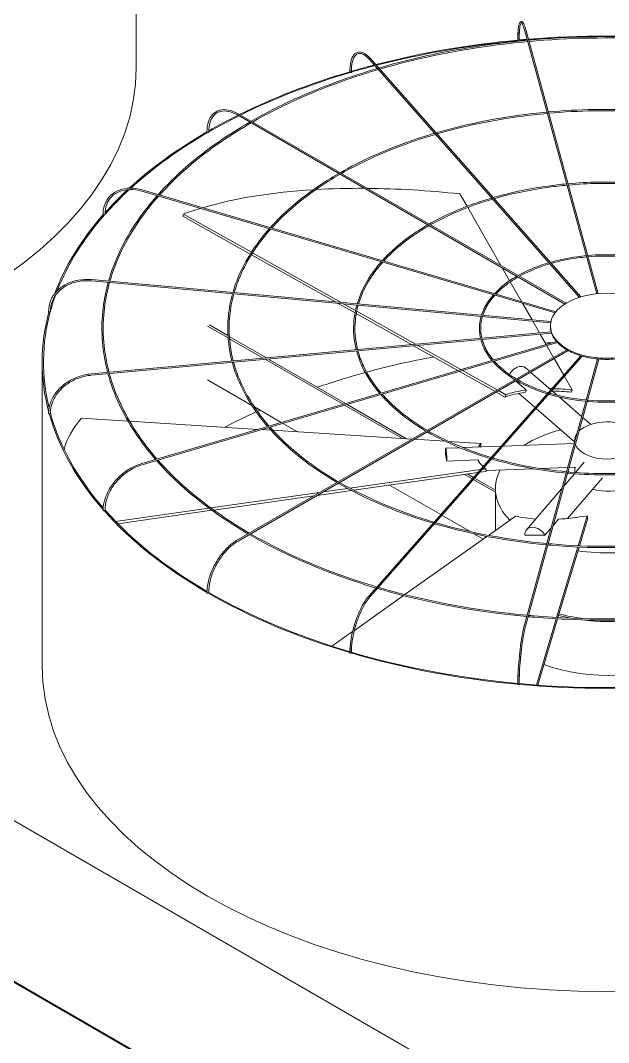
# Model space of a CAD drawing. Header units: millimetres. Extents: x -312439 to 477422, y -331570 to 212570.
# Drawn here: x 446711 to 447803, y 104973 to 106870 of the extents above; entities that cross this region are included whole.
import ezdxf

# ---------------------------------------------------------------- set-up
doc = ezdxf.new("R2010")
doc.units = ezdxf.units.MM

msp = doc.modelspace()

# ---------------------------------------------------------------- linework, layer by layer
at = {"color": 3, "linetype": 'Continuous', "lineweight": 0, "extrusion": (-1.11022e-16, 0.816497, 0.57735)}
for p, q in [((446926.01, 106783.14), (446926.01, 107346.028)), ((444058.56, 106908.964), (448016.296, 104623.964)), ((447646.935, 106852.55), (447781.29, 106362.793)), ((447783.765, 106363.03), (447649.297, 106853.199)), ((447358.94, 106797.989), (447748.889, 106356.132)), ((447360.776, 106799.61), (447751.454, 106356.928)), ((443798.752, 106758.964), (447758.221, 104472.964)), ((443800.484, 106759.964), (447759.953, 104473.964)), ((447724.455, 106345.286), (447115.263, 106697.003)), ((447722.09, 106343.823), (447114.039, 106694.882)), ((447703.778, 106327.381), (446936.152, 106553.197)), ((447705.413, 106329.453), (446936.843, 106555.547)), ((447540.236, 106525.202), (447527.025, 106548.262)), ((447012.403, 106506.646), (447013.638, 106510.933)), ((447137.636, 106436.455), (447012.403, 106506.646)), ((447013.638, 106510.933), (447139.962, 106440.13)), ((447603.201, 106415.292), (447541.469, 106523.05)), ((447295.907, 106347.746), (447139.775, 106435.256)), ((447142.103, 106438.93), (447306.523, 106346.775)), ((447619.364, 106387.078), (447605.622, 106411.066)), ((447695.579, 106308.739), (446842.725, 106386.727)), ((446842.948, 106389.166), (447696.036, 106311.157)), ((447641.627, 106348.218), (447620.586, 106384.946)), ((447332.261, 106327.37), (447301.151, 106344.807)), ((447311.768, 106343.836), (447333.154, 106331.849)), ((447661.024, 106314.359), (447643.386, 106345.147)), ((447437.227, 106268.539), (447334.52, 106326.104)), ((447335.393, 106330.595), (447444.865, 106269.237)), ((447058.506, 106302.957), (447096.566, 106280.983)), ((447096.294, 106285.14), (447061.97, 106304.957)), ((447674.826, 106290.266), (447662.511, 106311.763)), ((447695.17, 106301.404), (447695.17, 106303.404)), ((446842.725, 106214.176), (447696.383, 106292.237)), ((447697.106, 106289.843), (446842.948, 106211.736)), ((447167.732, 106243.895), (447098.836, 106283.673)), ((447099.138, 106279.498), (447161.751, 106243.348)), ((447687.211, 106268.647), (447676.165, 106287.928)), ((447706.333, 106274.273), (446936.152, 106047.705)), ((446936.843, 106045.355), (447708.171, 106272.26)), ((447725.376, 106258.976), (447114.039, 105906.02)), ((447523.144, 106220.383), (447441, 106266.424)), ((447448.638, 106267.122), (447528.971, 106222.097)), ((447700.86, 106244.822), (447688.463, 106266.462)), ((447115.263, 105903.899), (447727.853, 106257.578)), ((447165.429, 106241.225), (447310.087, 106157.707)), ((447314.676, 106159.057), (447171.41, 106241.772)), ((447358.94, 105802.913), (447751.595, 106247.837)), ((447754.198, 106247.085), (447360.776, 105801.292)), ((447782.333, 106241.91), (447646.935, 105748.352)), ((447649.297, 105747.704), (447784.812, 106241.687)), ((447719.783, 106211.79), (447702.078, 106242.696)), ((446751.327, 105672.98), (446751.327, 106235.868)), ((447648.809, 106225.512), (447656.248, 106219.065)), ((447140.762, 106155.467), (447058.506, 106202.957)), ((447591.841, 106181.88), (447526.132, 106218.709)), ((447531.958, 106220.423), (447596.217, 106184.406)), ((447625.611, 106205.659), (447628.577, 106203.089)), ((447658.207, 106217.368), (447695.888, 106184.714)), ((447735.507, 106184.343), (447721.069, 106209.545)), ((447598.703, 106183.013), (447612.313, 106175.385)), ((447630.536, 106201.392), (447650.265, 106184.295)), ((447697.739, 106183.11), (447707.32, 106174.808)), ((447734.272, 106180.055), (447735.507, 106184.343)), ((447611.078, 106171.098), (447594.327, 106180.487)), ((447611.078, 106171.098), (447612.313, 106175.385)), ((447636.225, 106177.91), (447666.63, 106151.561)), ((447711.342, 106171.322), (447753.053, 106135.177)), ((447195.345, 106123.953), (447145.5, 106152.731)), ((447313.016, 106156.016), (447420.364, 106094.038)), ((447428.153, 106093.541), (447317.606, 106157.366)), ((447668.481, 106149.957), (447740.085, 106087.907)), ((446910.672, 106126.548), (446824.51, 106132.044)), ((447151.87, 106111.164), (446913.614, 106126.36)), ((447755.105, 106133.398), (447770.041, 106120.455)), ((447176.248, 106109.609), (447159.003, 106110.709)), ((447437.772, 106092.928), (447179.767, 106109.384)), ((447225.648, 106106.458), (447198.275, 106122.262)), ((447499.807, 106088.971), (447442.184, 106092.647)), ((447565.918, 106084.754), (447506.449, 106088.547)), ((447740.2, 106090.543), (447740.2, 106088.326)), ((447500.923, 106076.191), (447526.4, 106077.135)), ((447532.351, 106077.356), (447603.468, 106079.992)), ((447566.013, 106080.087), (447565.918, 106084.754)), ((447606.846, 106080.117), (447739.295, 106085.026)), ((447502.963, 106052.262), (447500.33, 106065.27)), ((447560.191, 106054.383), (447502.963, 106052.262)), ((447322.771, 106001.977), (447565.011, 106036.416)), ((447575.497, 106033.226), (447564.024, 106031.595)), ((447568.747, 106036.947), (447575.402, 106037.893)), ((447575.497, 106033.226), (447575.402, 106037.893)), ((447575.467, 106034.708), (447664.362, 106038.003)), ((447676.62, 106038.458), (447727.032, 106040.326)), ((447729.598, 106040.421), (447742.519, 106040.9)), ((447740.2, 106040.814), (447740.2, 106031.144)), ((447741.733, 106031.032), (447758.078, 106050.104)), ((447560.288, 106031.064), (447329.758, 105998.29)), ((447535.535, 106027.545), (447549.875, 106019.265)), ((447552.214, 106021.915), (447541.094, 106028.335)), ((447552.039, 106018.015), (447592.922, 105994.412)), ((447592.922, 105998.412), (447554.378, 106020.665)), ((447720.097, 106005.788), (447739.752, 106028.721)), ((447726.809, 105945.674), (447791.65, 106021.331)), ((447064.573, 105965.27), (447266.346, 105993.955)), ((447325.606, 105997.699), (447262.09, 105988.67)), ((447272.846, 105994.879), (447318.682, 106001.396)), ((447491.412, 105953.019), (447396.553, 106007.786)), ((447592.922, 105923.543), (447592.922, 106001.306)), ((447650.719, 105924.837), (447716.361, 106001.429)), ((447255.591, 105987.746), (447069.958, 105961.354)), ((446887.737, 105940.129), (447061.111, 105964.777)), ((447066.464, 105960.858), (446891.768, 105936.022)), ((447546.185, 105921.395), (447493.576, 105951.769)), ((447630.506, 105950.166), (447580.013, 105914.4)), ((447700.068, 105932.778), (447710.021, 105944.391)), ((447746.546, 105895.206), (447763.184, 105950.692)), ((447764.514, 105946.5), (447749.1, 105895.096)), ((447764.514, 105946.5), (447763.184, 105950.692)), ((447570.263, 105907.494), (447553.2, 105917.345)), ((447684.589, 105914.716), (447696.333, 105928.419)), ((447577.241, 105912.437), (447424.78, 105804.443)), ((447647.761, 105914.57), (447684.589, 105914.716)), ((447706.56, 105761.86), (447745.82, 105892.786)), ((447748.374, 105892.675), (447709.104, 105761.715)), ((447422.153, 105802.582), (447331.031, 105738.038)), ((447668.98, 105636.538), (447705.837, 105759.448)), ((447708.38, 105759.302), (447671.513, 105636.355)), ((447327.707, 105735.683), (447289.469, 105708.598))]:
    msp.add_line(p, q, dxfattribs=at)
at = {"color": 3, "linetype": 'Continuous', "lineweight": 0}
for centre, major_axis, ratio, start_param, end_param in [((447800.095, 106235.868), (-1048.768, 0), 0.57735027, 4.87097639, 5.13416564), ((447800.095, 106235.868), (-1046.319, 0), 0.57735027, 4.87108521, 5.13404975), ((447635.695, 106833.321), (1.225, 0), 0.57735027, 3.14159265, 3.70729107), ((447635.886, 106832.623), (1.225, 0.004), 0.56474576, 3.29698969, 4.86778602), ((447635.886, 106832.623), (1.225, 0.004), 0.56474576, 4.86778602, 6.28318531), ((447800.095, 106235.868), (-1046.319, 0), 0.57735027, 4.85435141, 4.86879705), ((447800.095, 106235.868), (-1048.768, 0), 0.57735027, 4.85438672, 4.86842813), ((447800.095, 106235.868), (-1048.768, 0), 0.57735027, 4.57359934, 4.85199434), ((447800.095, 106235.868), (-1046.319, 0), 0.57735027, 4.79833842, 4.85195343), ((445877.242, 106783.14), (-1048.768, 0), 0.57735027, 0, 3.14159265), ((447800.095, 106235.868), (-1048.768, 0), 0.57735027, 5.18510484, 5.42093263), ((447800.095, 106235.868), (-1046.319, 0), 0.57735027, 5.18527527, 5.42075236), ((447323.809, 106774.814), (1.225, 0), 0.57735027, 3.14159265, 4.134446), ((447324.365, 106774.184), (1.225, 0.01), 0.56597275, 3.60793822, 5.17873454), ((447324.365, 106774.184), (1.225, 0.01), 0.56597275, 5.17873454, 6.28318531), ((447800.095, 106235.868), (-1048.768, 0), 0.57735027, 5.13694439, 5.18189128), ((447800.095, 106235.868), (-1046.319, 0), 0.57735027, 5.13683502, 5.18307763), ((447800.095, 106235.868), (-1046.319, 0), 0.57735027, 5.42407254, 5.49730565), ((447800.095, 106235.868), (-1048.768, 0), 0.57735027, 5.42424502, 5.49496708), ((447800.095, 106235.868), (-1048.768, 0), 0.57735027, 5.49938311, 5.72060344), ((447800.095, 106235.868), (-1046.319, 0), 0.57735027, 5.49937067, 5.71908805), ((447058.504, 106663.526), (1.225, 0), 0.57735027, 3.14159265, 4.45055499), ((447059.37, 106663.026), (1.225, 0.016), 0.56830663, 3.91933875, 5.49013508), ((447059.37, 106663.026), (1.225, 0.016), 0.56830663, 5.49013508, 6.28318531), ((447800.095, 106235.868), (-1046.319, 0), 0.57735027, 5.72402786, 5.81143896), ((447800.095, 106235.868), (-1048.768, 0), 0.57735027, 5.72583618, 5.80677108), ((447801.331, 106069.444), (-971.388, 279.904), 0.41303809, 5.42335715, 5.70815224), ((447801.331, 106069.444), (-971.388, 279.904), 0.41303809, 5.31032739, 5.41762277), ((447801.331, 106069.444), (-971.388, 279.904), 0.41303809, 5.11506512, 5.30461302), ((447800.095, 106235.868), (-1048.768, 0), 0.57735027, 5.81359811, 6.07011802), ((447800.095, 106235.868), (-1046.319, 0), 0.57735027, 5.81336511, 6.06128621), ((446865.749, 106510.352), (1.225, 0), 0.57735027, 3.14159265, 4.76471425), ((446866.84, 106510.031), (1.225, 0.021), 0.57151893, 4.23145457, 5.8022509), ((446866.84, 106510.031), (1.225, 0.021), 0.57151893, 5.8022509, 6.28318531), ((447801.331, 106069.444), (-971.388, 279.904), 0.41303809, 5.71506764, 5.76687966), ((447800.095, 106235.868), (-1046.319, 0), 0.57735027, 6.07532621, 6.12502314), ((447800.095, 106235.868), (-1048.768, 0), 0.57735027, 6.12772105, 6.43448057), ((447800.095, 106235.868), (-1046.319, 0), 0.57735027, 6.1272654, 6.42392093), ((446764.411, 106330.285), (1.225, 0), 0.57735027, 3.14159265, 5.07887352), ((446765.621, 106330.175), (1.225, 0.023), 0.57529521, 4.54449158, 6.11528791), ((446765.621, 106330.175), (1.225, 0.023), 0.57529521, 6.11528791, 6.28318531), ((447799.662, 106301.404), (-104.492, 0), 0.57735027, 0, 0.1535113), ((447799.662, 106301.404), (-104.492, 0), 0.57735027, 0.16064797, 0.46767057), ((447800.095, 105670.98), (1046.319, 0), 0.57735027, 1.66704137, 1.68043487), ((447799.662, 106301.404), (-104.492, 0), 0.57735027, 0.47480723, 0.78182983), ((447800.095, 105670.98), (1046.319, 0), 0.57735027, 1.88378363, 2.01152702), ((447799.662, 106301.404), (-104.492, 0), 0.57735027, 0.7889665, 1.0959891), ((447799.662, 106301.404), (-104.492, 0), 0.57735027, 1.10312576, 1.41014836), ((447799.662, 106301.404), (-104.492, 0), 0.57735027, 1.41728503, 1.72430763), ((447634.331, 106208.805), (-14.478, -16.707), 0.67950023, 3.14159265, 5.02860292), ((447800.095, 105670.98), (1046.319, 0), 0.57735027, 2.01409491, 2.11046953), ((447801.331, 106069.444), (233.097, -67.167), 0.41303809, 2.38836611, 2.62528701), ((447801.331, 106069.444), (233.097, -67.167), 0.41303809, 2.14647482, 2.1667574), ((447801.331, 106069.444), (233.097, -67.167), 0.41303809, 1.97347247, 2.1313259), ((447800.095, 106065.157), (-233.097, 67.167), 0.41303809, 5.53223376, 5.76687966), ((447800.095, 106065.157), (-233.097, 67.167), 0.41303809, 5.11506512, 5.27837519), ((447800.095, 105670.98), (1046.319, 0), 0.57735027, 2.23436866, 2.24000128), ((446764.411, 106140.952), (1.225, 0), 0.57735027, 3.14159265, 5.39303278), ((447800.095, 106235.868), (-1048.768, 0), 0.57735027, 0.1585854, 0.46892864), ((446765.621, 106141.062), (1.225, 0.023), 0.57926583, 4.8585762, 6.28318531), ((447800.095, 106235.868), (-1046.319, 0), 0.57735027, 0.15790655, 0.46457773), ((447800, 106069.824), (-1010.701, -20.593), 0.30331876, 6.01219977, 6.20271663), ((447800.095, 105670.98), (1046.319, 0), 0.57735027, 2.24276735, 2.31574628), ((447800.095, 106001.306), (-207.174, 0), 0.57735027, 5.13902547, 5.54737639), ((447800.095, 106090.543), (-59.895, 0), 0.57735027, 3.69756416, 5.76575409), ((447800.095, 106090.543), (-59.895, 0), 0.57735027, 5.91432374, 6.33788761), ((447501.742, 106054.099), (-0.819, 22.092), 0.05230802, 4.627231, 7.32191967), ((447800, 106069.824), (-242.531, -4.942), 0.30331876, 6.01219977, 6.09914028), ((447800.095, 106065.157), (-242.531, -4.942), 0.30331876, 6.01219977, 6.0333648), ((447800.095, 106090.543), (-59.895, 0), 0.57735027, 0.20327195, 0.78539816), ((447800.095, 106090.543), (-59.895, 0), 0.57735027, 0.78539816, 2.89978042), ((447800, 106069.824), (-242.531, -4.942), 0.30331876, 0.14390811, 0.31767721), ((447800, 106069.824), (-242.531, -4.942), 0.30331876, 0.34103276, 0.38082901), ((447800.095, 106001.306), (-207.174, 0), 0.57735027, 5.99169836, 6.79713651), ((447800.095, 106030.921), (-59.895, 0), 0.57735027, 1.1079301, 2.23846982), ((446865.749, 105960.885), (1.225, 0), 0.57735027, 3.14159265, 5.70719205), ((447800.095, 106235.868), (-1048.768, 0), 0.57735027, 0.4725868, 0.78374969), ((446866.84, 105961.206), (1.225, 0.021), 0.58304212, 5.17373692, 6.28318531), ((447800.095, 106235.868), (-1046.319, 0), 0.57735027, 0.47175253, 0.78145685), ((447798.765, 106069.349), (-231.216, -73.381), 0.44048996, 0.62708313, 0.83556185), ((447798.765, 106069.349), (-231.216, -73.381), 0.44048996, 1.04197677, 1.27889767), ((447667.505, 105910.451), (16.786, -14.386), 0.73180825, 1.0914656, 3.78615427), ((447800.095, 106001.306), (-207.174, 0), 0.57735027, 1.30817895, 1.9425337), ((447058.504, 105807.711), (1.225, 0), 0.57735027, 3.14159265, 6.02135132), ((447800.095, 106235.868), (-1048.768, 0), 0.57735027, 0.78656596, 1.09808088), ((447059.37, 105808.211), (1.225, 0.017), 0.58625442, 5.48989346, 6.28318531), ((447800.095, 106235.868), (-1046.319, 0), 0.57735027, 0.78587838, 1.09689941), ((447800.095, 105876.8), (-212.072, 0), 0.57735027, 1.13383327, 1.25213937), ((447800.095, 105876.8), (-207.174, 0), 0.57735027, 1.12739667, 1.36460952), ((447800.095, 105876.8), (-212.072, 0), 0.57735027, 1.3476903, 1.79509044), ((447323.809, 105696.423), (-1.225, 0), 0.57735027, 0, 3.14159265), ((447800.095, 106235.868), (-1048.768, 0), 0.57735027, 1.10054445, 1.41220862), ((447324.365, 105697.053), (-1.225, -0.011), 0.58858829, 2.66526492, 3.14159265), ((447800.095, 106235.868), (-1046.319, 0), 0.57735027, 1.10010535, 1.41183726), ((447800.095, 105672.98), (-1048.768, 0), 0.57735027, 0, 3.14159265), ((447800.095, 105776.8), (-212.072, 0), 0.57735027, 0.98594125, 2.34464399), ((447635.695, 105637.916), (-1.225, 0), 0.57735027, 0, 3.14159265), ((447800.095, 106235.868), (-1048.768, 0), 0.57735027, 1.41453598, 1.72626058), ((447635.886, 105638.614), (-1.225, -0.004), 0.58981528, 2.98275574, 3.14159265), ((447800.095, 106235.868), (-1046.319, 0), 0.57735027, 1.41438895, 1.72636573)]:
    msp.add_ellipse(centre, major_axis=major_axis, ratio=ratio, start_param=start_param, end_param=end_param, dxfattribs=at)
msp.add_ellipse((447799.662, 106303.404), major_axis=(-104.492, 0), ratio=0.57735027, dxfattribs=at)
for points, knots in [([(447634.47, 106833.321), (447634.47, 106840.135), (447634.676, 106846.201), (447635.487, 106856.274), (447636.085, 106860.271), (447637.692, 106865.958), (447638.594, 106868.019), (447641.734, 106868.48), (447642.727, 106867.89), (447644.932, 106865.548), (447646.162, 106862.93), (447648.08, 106857.405), (447648.689, 106855.414), (447649.297, 106853.199)], [4.71238898, 4.71238898, 4.71238898, 4.71238898, 5.02654825, 5.02654825, 5.34070751, 5.34070751, 5.65486678, 5.65486678, 5.82360284, 5.82360284, 6.1377621, 6.1377621, 6.28318531, 6.28318531, 6.28318531, 6.28318531]), ([(447635.997, 106857.862), (447635.96, 106857.619), (447635.925, 106857.372), (447635.317, 106853.025), (447634.94, 106847.812), (447634.688, 106838.863), (447634.652, 106835.822), (447634.661, 106832.621)], [7.384497053, 7.384497053, 7.384497053, 7.384497053, 7.403952931, 7.403952931, 7.721220971, 7.721220971, 7.869487909, 7.869487909, 7.869487909, 7.869487909]), ([(447646.935, 106852.55), (447645.662, 106857.191), (447644.385, 106860.756), (447642.161, 106865.079), (447641.164, 106865.678), (447641.058, 106865.678), (447640.238, 106865.083), (447638.829, 106860.425), (447638.252, 106857.026), (447637.41, 106848.052), (447637.162, 106842.333), (447637.11, 106834.781), (447637.108, 106833.713), (447637.111, 106832.626)], [0, 0, 0, 0, 0.31526689, 0.31526689, 0.60947257, 0.60947257, 0.92674061, 0.92674061, 1.22083726, 1.22083726, 1.53563039, 1.53563039, 1.5863402, 1.5863402, 1.5863402, 1.5863402]), ([(447652.174, 106833.454), (447628.877, 106831.31), (447605.72, 106828.657), (447511.352, 106815.692), (447441.941, 106801.012), (447376.437, 106781.865)], [4.085069591, 4.085069591, 4.085069591, 4.085069591, 4.160608173, 4.160608173, 4.395665913, 4.395665913, 4.395665913, 4.395665913]), ([(447652.832, 106831.055), (447629.8, 106828.941), (447606.906, 106826.331), (447512.92, 106813.488), (447443.625, 106798.889), (447378.227, 106779.836)], [4.084600117, 4.084600117, 4.084600117, 4.084600117, 4.159387709, 4.159387709, 4.39434399, 4.39434399, 4.39434399, 4.39434399]), ([(447944.673, 106833.68), (447923.428, 106835.602), (447902.068, 106837.101), (447805.368, 106841.945), (447729.302, 106840.432), (447654.652, 106833.68)], [3.771589677, 3.771589677, 3.771589677, 3.771589677, 3.840445898, 3.840445898, 4.082391957, 4.082391957, 4.082391957, 4.082391957]), ([(447944.014, 106831.28), (447923.223, 106833.155), (447902.321, 106834.624), (447806.069, 106839.496), (447729.981, 106838.013), (447655.31, 106831.28)], [3.7720633, 3.7720633, 3.7720633, 3.7720633, 3.839550132, 3.839550132, 4.081918334, 4.081918334, 4.081918334, 4.081918334]), ([(447322.585, 106774.814), (447322.585, 106781.674), (447323.187, 106787.87), (447325.572, 106798.371), (447327.351, 106802.683), (447332.073, 106809.022), (447335.069, 106811.045), (447341.629, 106812.184), (447345.066, 106811.49), (447352.318, 106807.809), (447356.176, 106804.666), (447360.273, 106800.176), (447360.525, 106799.895), (447360.776, 106799.61)], [4.71238898, 4.71238898, 4.71238898, 4.71238898, 5.02654825, 5.02654825, 5.34070751, 5.34070751, 5.65486678, 5.65486678, 5.94845155, 5.94845155, 6.26261081, 6.26261081, 6.28318531, 6.28318531, 6.28318531, 6.28318531]), ([(447358.94, 106797.989), (447355.284, 106802.132), (447351.652, 106805.194), (447344.92, 106808.882), (447341.858, 106809.507), (447336.492, 106808.567), (447334.105, 106806.991), (447329.997, 106801.398), (447328.331, 106797.379), (447326.122, 106787.368), (447325.563, 106781.405), (447325.587, 106774.579), (447325.589, 106774.387), (447325.59, 106774.194)], [0, 0, 0, 0, 0.31464476, 0.31464476, 0.6289116, 0.6289116, 0.94617964, 0.94617964, 1.26344768, 1.26344768, 1.5772832, 1.5772832, 1.5863402, 1.5863402, 1.5863402, 1.5863402]), ([(447373.842, 106781.103), (447351.025, 106774.382), (447328.685, 106767.12), (447246.294, 106737.707), (447189.978, 106712.064), (447139.401, 106683.068)], [4.398772282, 4.398772282, 4.398772282, 4.398772282, 4.480777933, 4.480777933, 4.708868502, 4.708868502, 4.708868502, 4.708868502]), ([(447375.631, 106779.076), (447352.909, 106772.405), (447330.661, 106765.197), (447248.505, 106735.97), (447192.32, 106710.474), (447141.856, 106681.65)], [4.39745622, 4.39745622, 4.39745622, 4.39745622, 4.479217897, 4.479217897, 4.707006068, 4.707006068, 4.707006068, 4.707006068]), ([(447323.178, 106778.231), (447323.155, 106777.415), (447323.142, 106776.587), (447323.135, 106775.23), (447323.136, 106774.707), (447323.141, 106774.18)], [7.8059806913, 7.8059806913, 7.8059806913, 7.8059806913, 7.8451401512, 7.8451401512, 7.8694167814, 7.8694167814, 7.8694167814, 7.8694167814]), ([(447057.279, 106663.526), (447057.279, 106670.427), (447058.224, 106676.807), (447061.958, 106687.921), (447064.751, 106692.656), (447071.945, 106699.936), (447076.338, 106702.479), (447086.208, 106705.085), (447091.675, 106705.153), (447103.132, 106702.877), (447109.128, 106700.526), (447115.157, 106697.064), (447115.21, 106697.034), (447115.263, 106697.003)], [3.14159265, 3.14159265, 3.14159265, 3.14159265, 3.45575192, 3.45575192, 3.76991118, 3.76991118, 4.08269654, 4.08269654, 4.39544819, 4.39544819, 4.70960746, 4.70960746, 4.71238898, 4.71238898, 4.71238898, 4.71238898]), ([(447114.039, 106694.882), (447108.289, 106698.202), (447102.563, 106700.443), (447091.766, 106702.583), (447086.7, 106702.484), (447077.697, 106700.029), (447073.751, 106697.68), (447067.26, 106690.907), (447064.718, 106686.473), (447061.338, 106675.885), (447060.505, 106669.735), (447060.595, 106663.043)], [1.57079633, 1.57079633, 1.57079633, 1.57079633, 1.88806437, 1.88806437, 2.20533241, 2.20533241, 2.52260045, 2.52260045, 2.83986849, 2.83986849, 3.15713653, 3.15713653, 3.15713653, 3.15713653]), ([(447688.74, 106700.159), (447671.281, 106698.549), (447653.926, 106696.558), (447583.375, 106686.857), (447531.516, 106675.901), (447482.555, 106661.621)], [4.085383912, 4.085383912, 4.085383912, 4.085383912, 4.160809561, 4.160809561, 4.394762921, 4.394762921, 4.394762921, 4.394762921]), ([(447689.399, 106697.76), (447672.205, 106696.18), (447655.113, 106694.231), (447584.943, 106684.652), (447533.2, 106673.777), (447484.346, 106659.591)], [4.084758769, 4.084758769, 4.084758769, 4.084758769, 4.159183124, 4.159183124, 4.392998475, 4.392998475, 4.392998475, 4.392998475]), ([(447908.106, 106700.385), (447892.257, 106701.813), (447876.324, 106702.928), (447804.009, 106706.544), (447747.088, 106705.419), (447691.218, 106700.385)], [3.772165081, 3.772165081, 3.772165081, 3.772165081, 3.840593344, 3.840593344, 4.081816553, 4.081816553, 4.081816553, 4.081816553]), ([(447907.448, 106697.985), (447892.052, 106699.366), (447876.577, 106700.451), (447804.711, 106704.095), (447747.767, 106703), (447691.877, 106697.985)], [3.772797592, 3.772797592, 3.772797592, 3.772797592, 3.839399606, 3.839399606, 4.081184042, 4.081184042, 4.081184042, 4.081184042]), ([(447136.947, 106681.656), (447117.413, 106670.374), (447098.741, 106658.591), (447036.657, 106615.758), (446998.179, 106582.313), (446966.509, 106546.82)], [4.712563603, 4.712563603, 4.712563603, 4.712563603, 4.800982872, 4.800982872, 5.022068239, 5.022068239, 5.022068239, 5.022068239]), ([(447139.398, 106680.241), (447119.907, 106669.026), (447101.277, 106657.315), (447039.235, 106614.682), (447000.768, 106581.376), (446969.11, 106546.055)], [4.710711416, 4.710711416, 4.710711416, 4.710711416, 4.799012884, 4.799012884, 5.020261931, 5.020261931, 5.020261931, 5.020261931]), ([(447479.959, 106660.86), (447462.806, 106655.806), (447446.012, 106650.344), (447384.45, 106628.354), (447342.44, 106609.245), (447304.674, 106587.647)], [4.398901247, 4.398901247, 4.398901247, 4.398901247, 4.481035777, 4.481035777, 4.70761983, 4.70761983, 4.70761983, 4.70761983]), ([(447481.748, 106658.833), (447464.691, 106653.828), (447447.989, 106648.421), (447386.661, 106626.617), (447344.784, 106607.654), (447307.131, 106586.229)], [4.397147207, 4.397147207, 4.397147207, 4.397147207, 4.478956818, 4.478956818, 4.705132161, 4.705132161, 4.705132161, 4.705132161]), ([(447302.219, 106586.236), (447287.495, 106577.733), (447273.424, 106568.851), (447227.065, 106536.846), (447198.399, 106511.963), (447174.748, 106485.562)], [4.712541759, 4.712541759, 4.712541759, 4.712541759, 4.801308866, 4.801308866, 5.020482203, 5.020482203, 5.020482203, 5.020482203]), ([(447304.669, 106584.821), (447289.99, 106576.385), (447275.96, 106567.574), (447229.645, 106535.769), (447200.99, 106511.027), (447177.353, 106484.795)], [4.710072273, 4.710072273, 4.710072273, 4.710072273, 4.798683598, 4.798683598, 5.018063384, 5.018063384, 5.018063384, 5.018063384]), ([(447725.295, 106566.908), (447713.677, 106565.832), (447702.129, 106564.504), (447655.386, 106558.065), (447621.068, 106550.83), (447588.641, 106541.413)], [4.086037534, 4.086037534, 4.086037534, 4.086037534, 4.161210359, 4.161210359, 4.393038284, 4.393038284, 4.393038284, 4.393038284]), ([(447725.953, 106564.509), (447714.601, 106563.464), (447703.316, 106562.178), (447656.955, 106555.86), (447622.753, 106548.706), (447590.434, 106539.382)], [4.08510236, 4.08510236, 4.08510236, 4.08510236, 4.158773218, 4.158773218, 4.390386282, 4.390386282, 4.390386282, 4.390386282]), ([(447871.551, 106567.134), (447861.095, 106568.069), (447850.584, 106568.8), (447802.647, 106571.189), (447764.866, 106570.452), (447727.773, 106567.134)], [3.773286698, 3.773286698, 3.773286698, 3.773286698, 3.840886477, 3.840886477, 4.080694936, 4.080694936, 4.080694936, 4.080694936]), ([(447870.893, 106564.733), (447860.89, 106565.623), (447850.837, 106566.324), (447803.349, 106568.74), (447765.545, 106568.032), (447728.432, 106564.733)], [3.774238416, 3.774238416, 3.774238416, 3.774238416, 3.839097695, 3.839097695, 4.079743218, 4.079743218, 4.079743218, 4.079743218]), ([(446864.524, 106510.352), (446864.524, 106517.281), (446865.722, 106523.88), (446870.423, 106535.757), (446873.928, 106541.032), (446882.89, 106549.699), (446888.344, 106553.089), (446900.627, 106557.654), (446907.454, 106558.83), (446921.807, 106558.881), (446929.331, 106557.757), (446936.843, 106555.547)], [4.71238898, 4.71238898, 4.71238898, 4.71238898, 5.02654825, 5.02654825, 5.34070751, 5.34070751, 5.65486678, 5.65486678, 5.96902604, 5.96902604, 6.28318531, 6.28318531, 6.28318531, 6.28318531]), ([(446936.152, 106553.197), (446928.889, 106555.334), (446921.64, 106556.401), (446907.903, 106556.309), (446901.419, 106555.15), (446889.851, 106550.75), (446884.768, 106547.511), (446876.471, 106539.279), (446873.255, 106534.285), (446868.994, 106522.993), (446867.952, 106516.696), (446868.064, 106510.052)], [0, 0, 0, 0, 0.31726804, 0.31726804, 0.63453608, 0.63453608, 0.95180412, 0.95180412, 1.26907216, 1.26907216, 1.5863402, 1.5863402, 1.5863402, 1.5863402]), ([(446964.711, 106544.796), (446951.224, 106529.524), (446938.99, 106513.879), (446903.434, 106461.97), (446885.482, 106424.464), (446874.633, 106386.269)], [5.026267439, 5.026267439, 5.026267439, 5.026267439, 5.121193451, 5.121193451, 5.33524268, 5.33524268, 5.33524268, 5.33524268]), ([(446967.307, 106544.032), (446953.921, 106528.942), (446941.772, 106513.49), (446906.086, 106461.754), (446888.02, 106424.232), (446877.116, 106386.042)], [5.024480731, 5.024480731, 5.024480731, 5.024480731, 5.118801023, 5.118801023, 5.334410373, 5.334410373, 5.334410373, 5.334410373]), ([(447586.045, 106540.653), (447574.567, 106537.268), (447563.33, 106533.61), (447522.589, 106519.041), (447494.873, 106506.458), (447469.908, 106492.249)], [4.399235311, 4.399235311, 4.399235311, 4.399235311, 4.481549286, 4.481549286, 4.705249353, 4.705249353, 4.705249353, 4.705249353]), ([(447587.834, 106538.626), (447576.452, 106535.291), (447565.307, 106531.687), (447524.803, 106517.303), (447497.219, 106504.866), (447472.369, 106490.828)], [4.396606667, 4.396606667, 4.396606667, 4.396606667, 4.478434088, 4.478434088, 4.701505316, 4.701505316, 4.701505316, 4.701505316]), ([(447467.451, 106490.839), (447457.553, 106485.122), (447448.095, 106479.149), (447417.458, 106457.969), (447398.592, 106441.636), (447382.958, 106424.312)], [4.712617693, 4.712617693, 4.712617693, 4.712617693, 4.801958432, 4.801958432, 5.017472679, 5.017472679, 5.017472679, 5.017472679]), ([(447469.902, 106489.424), (447460.048, 106483.774), (447450.632, 106477.872), (447420.04, 106456.892), (447401.188, 106440.699), (447385.568, 106423.544)], [4.708914423, 4.708914423, 4.708914423, 4.708914423, 4.798024648, 4.798024648, 5.013814843, 5.013814843, 5.013814843, 5.013814843]), ([(447172.948, 106483.538), (447162.752, 106471.999), (447153.509, 106460.175), (447126.979, 106421.399), (447113.604, 106393.539), (447105.447, 106365.162)], [5.026073872, 5.026073872, 5.026073872, 5.026073872, 5.121589201, 5.121589201, 5.333322518, 5.333322518, 5.333322518, 5.333322518]), ([(447175.544, 106482.774), (447165.45, 106471.417), (447156.291, 106459.787), (447129.633, 106421.184), (447116.143, 106393.307), (447107.931, 106364.935)], [5.023689806, 5.023689806, 5.023689806, 5.023689806, 5.118400985, 5.118400985, 5.332193335, 5.332193335, 5.332193335, 5.332193335]), ([(447761.85, 106433.658), (447756.074, 106433.116), (447750.333, 106432.45), (447727.399, 106429.274), (447710.621, 106425.759), (447694.729, 106421.203)], [4.08798608, 4.08798608, 4.08798608, 4.08798608, 4.162397179, 4.162397179, 4.387898946, 4.387898946, 4.387898946, 4.387898946]), ([(447762.508, 106431.259), (447756.998, 106430.748), (447751.52, 106430.124), (447728.969, 106427.068), (447712.308, 106423.632), (447696.526, 106419.168)], [4.086130867, 4.086130867, 4.086130867, 4.086130867, 4.157537531, 4.157537531, 4.382563309, 4.382563309, 4.382563309, 4.382563309]), ([(447834.996, 106433.882), (447829.934, 106434.325), (447824.846, 106434.673), (447801.287, 106435.835), (447782.645, 106435.484), (447764.328, 106433.882)], [3.776630452, 3.776630452, 3.776630452, 3.776630452, 3.841752063, 3.841752063, 4.077351182, 4.077351182, 4.077351182, 4.077351182]), ([(447834.338, 106431.481), (447829.728, 106431.879), (447825.099, 106432.197), (447801.988, 106433.385), (447783.324, 106433.064), (447764.987, 106431.481)], [3.778551419, 3.778551419, 3.778551419, 3.778551419, 3.838185012, 3.838185012, 4.075430215, 4.075430215, 4.075430215, 4.075430215]), ([(447381.152, 106422.29), (447374.261, 106414.495), (447368.02, 106406.505), (447350.514, 106380.86), (447341.712, 106362.63), (447336.253, 106344.057)], [5.025838542, 5.025838542, 5.025838542, 5.025838542, 5.122377625, 5.122377625, 5.329668134, 5.329668134, 5.329668134, 5.329668134]), ([(447383.749, 106421.526), (447376.96, 106413.913), (447370.801, 106406.116), (447353.171, 106380.645), (447344.256, 106362.398), (447338.74, 106343.829)], [5.022258505, 5.022258505, 5.022258505, 5.022258505, 5.117600339, 5.117600339, 5.327918781, 5.327918781, 5.327918781, 5.327918781]), ([(447692.13, 106420.446), (447686.328, 106418.731), (447680.648, 106416.877), (447660.729, 106409.729), (447647.306, 106403.67), (447635.149, 106396.847)], [4.400230759, 4.400230759, 4.400230759, 4.400230759, 4.483072665, 4.483072665, 4.698193224, 4.698193224, 4.698193224, 4.698193224]), ([(447693.919, 106418.419), (447688.213, 106416.754), (447682.625, 106414.953), (447662.946, 106407.99), (447649.66, 106402.075), (447637.62, 106395.42)], [4.394987895, 4.394987895, 4.394987895, 4.394987895, 4.476861237, 4.476861237, 4.690631098, 4.690631098, 4.690631098, 4.690631098]), ([(447632.682, 106395.443), (447627.61, 106392.512), (447622.767, 106389.446), (447607.849, 106379.092), (447598.787, 106371.307), (447591.179, 106363.058)], [4.712843699, 4.712843699, 4.712843699, 4.712843699, 4.803888031, 4.803888031, 5.008535494, 5.008535494, 5.008535494, 5.008535494]), ([(447635.136, 106394.026), (447630.107, 106391.163), (447625.304, 106388.169), (447610.439, 106378.015), (447601.396, 106370.369), (447593.806, 106362.285)], [4.705442937, 4.705442937, 4.705442937, 4.705442937, 4.796044704, 4.796044704, 5.001045495, 5.001045495, 5.001045495, 5.001045495]), ([(446763.186, 106330.285), (446763.186, 106337.23), (446764.518, 106344.06), (446769.713, 106356.802), (446773.575, 106362.712), (446783.432, 106373.027), (446789.425, 106377.43), (446802.942, 106384.313), (446810.466, 106386.792), (446826.311, 106389.599), (446834.631, 106389.927), (446842.948, 106389.166)], [4.71238898, 4.71238898, 4.71238898, 4.71238898, 5.02654825, 5.02654825, 5.34070751, 5.34070751, 5.65486678, 5.65486678, 5.96902604, 5.96902604, 6.28318531, 6.28318531, 6.28318531, 6.28318531]), ([(446842.725, 106386.727), (446834.664, 106387.464), (446826.608, 106387.134), (446811.315, 106384.382), (446804.081, 106381.959), (446791.158, 106375.277), (446785.471, 106371.019), (446776.197, 106361.105), (446772.61, 106355.451), (446767.872, 106343.3), (446766.721, 106336.804), (446766.845, 106330.198)], [0, 0, 0, 0, 0.31726804, 0.31726804, 0.63453608, 0.63453608, 0.95180412, 0.95180412, 1.26907216, 1.26907216, 1.5863402, 1.5863402, 1.5863402, 1.5863402]), ([(446873.962, 106383.87), (446868.964, 106365.769), (446865.556, 106347.518), (446860.073, 106291.738), (446863.149, 106254.038), (446872.915, 106216.936)], [5.339721085, 5.339721085, 5.339721085, 5.339721085, 5.441089183, 5.441089183, 5.648615479, 5.648615479, 5.648615479, 5.648615479]), ([(446876.44, 106383.644), (446871.523, 106365.922), (446868.142, 106348.062), (446862.462, 106292.444), (446865.509, 106254.509), (446875.389, 106217.162)], [5.338921526, 5.338921526, 5.338921526, 5.338921526, 5.438899176, 5.438899176, 5.64936187, 5.64936187, 5.64936187, 5.64936187]), ([(447104.77, 106362.764), (447100.976, 106349.059), (447098.394, 106335.238), (447094.323, 106293.562), (447096.562, 106265.583), (447103.706, 106238.04)], [5.339283406, 5.339283406, 5.339283406, 5.339283406, 5.441448905, 5.441448905, 5.646435094, 5.646435094, 5.646435094, 5.646435094]), ([(447107.25, 106362.538), (447103.535, 106349.212), (447100.98, 106335.782), (447096.714, 106294.268), (447098.923, 106266.055), (447106.178, 106238.267)], [5.33821232, 5.33821232, 5.33821232, 5.33821232, 5.438530423, 5.438530423, 5.647409525, 5.647409525, 5.647409525, 5.647409525]), ([(447589.356, 106361.041), (447585.77, 106356.991), (447582.53, 106352.835), (447574.046, 106340.32), (447569.824, 106331.719), (447567.077, 106322.949)], [5.025139852, 5.025139852, 5.025139852, 5.025139852, 5.124718569, 5.124718569, 5.318852702, 5.318852702, 5.318852702, 5.318852702]), ([(447591.958, 106360.276), (447588.471, 106356.408), (447585.313, 106352.445), (447576.713, 106340.107), (447572.38, 106331.488), (447569.574, 106322.721)], [5.01795641, 5.01795641, 5.01795641, 5.01795641, 5.115193837, 5.115193837, 5.315025269, 5.315025269, 5.315025269, 5.315025269]), ([(447335.567, 106341.66), (447332.982, 106332.364), (447331.23, 106322.988), (447328.571, 106295.417), (447329.979, 106277.145), (447334.515, 106259.146)], [5.33857876, 5.33857876, 5.33857876, 5.33857876, 5.442163387, 5.442163387, 5.64226325, 5.64226325, 5.64226325, 5.64226325]), ([(447338.047, 106341.433), (447335.542, 106332.518), (447333.817, 106323.533), (447330.965, 106296.123), (447332.342, 106277.615), (447336.984, 106259.372)], [5.336959594, 5.336959594, 5.336959594, 5.336959594, 5.437790201, 5.437790201, 5.643665153, 5.643665153, 5.643665153, 5.643665153]), ([(447566.364, 106320.555), (447564.988, 106315.671), (447564.067, 106310.74), (447562.817, 106297.274), (447563.401, 106288.707), (447565.347, 106280.254)], [5.336493801, 5.336493801, 5.336493801, 5.336493801, 5.444267704, 5.444267704, 5.629920419, 5.629920419, 5.629920419, 5.629920419]), ([(447568.846, 106320.328), (447567.55, 106315.823), (447566.655, 106311.284), (447565.219, 106297.978), (447565.77, 106289.176), (447567.809, 106280.48)], [5.333180829, 5.333180829, 5.333180829, 5.333180829, 5.43554784, 5.43554784, 5.632366847, 5.632366847, 5.632366847, 5.632366847]), ([(447565.938, 106277.849), (447567.286, 106272.693), (447569.14, 106267.586), (447575.266, 106254.465), (447580.326, 106246.582), (447586.573, 106239.042)], [5.647555853, 5.647555853, 5.647555853, 5.647555853, 5.761093974, 5.761093974, 5.943993783, 5.943993783, 5.943993783, 5.943993783]), ([(447568.412, 106278.075), (447569.684, 106273.303), (447571.406, 106268.567), (447577.399, 106255.613), (447582.617, 106247.53), (447589.135, 106239.796)], [5.650528691, 5.650528691, 5.650528691, 5.650528691, 5.758797505, 5.758797505, 5.950674573, 5.950674573, 5.950674573, 5.950674573]), ([(447335.139, 106256.744), (447337.77, 106246.918), (447341.332, 106237.179), (447353.804, 106210.411), (447364.721, 106193.705), (447378.336, 106177.784)], [5.651173142, 5.651173142, 5.651173142, 5.651173142, 5.760561648, 5.760561648, 5.95641101, 5.95641101, 5.95641101, 5.95641101]), ([(447337.615, 106256.97), (447340.169, 106247.527), (447343.598, 106238.16), (447355.933, 106211.562), (447367.014, 106194.656), (447380.914, 106178.543)], [5.65270674, 5.65270674, 5.65270674, 5.65270674, 5.759411073, 5.759411073, 5.959865306, 5.959865306, 5.959865306, 5.959865306]), ([(447104.342, 106235.639), (447108.255, 106221.144), (447113.523, 106206.774), (447132.339, 106166.36), (447149.122, 106140.831), (447170.121, 106116.533)], [5.652395762, 5.652395762, 5.652395762, 5.652395762, 5.760377777, 5.760377777, 5.960593901, 5.960593901, 5.960593901, 5.960593901]), ([(447106.818, 106235.865), (447110.654, 106221.752), (447115.789, 106207.754), (447134.467, 106167.511), (447151.416, 106141.782), (447172.703, 106117.292)], [5.653428737, 5.653428737, 5.653428737, 5.653428737, 5.759610075, 5.759610075, 5.96292207, 5.96292207, 5.96292207, 5.96292207]), ([(447588.303, 106236.998), (447592.509, 106232.132), (447597.213, 106227.414), (447610.283, 106215.943), (447619.272, 106209.432), (447629.199, 106203.448)], [5.960592691, 5.960592691, 5.960592691, 5.960592691, 6.079635734, 6.079635734, 6.26166654, 6.26166654, 6.26166654, 6.26166654]), ([(447590.889, 106237.759), (447594.852, 106233.253), (447599.257, 106228.873), (447612.148, 106217.575), (447621.385, 106210.935), (447631.627, 106204.85)], [5.967591178, 5.967591178, 5.967591178, 5.967591178, 6.080287214, 6.080287214, 6.268831801, 6.268831801, 6.268831801, 6.268831801]), ([(446763.186, 106140.952), (446763.186, 106147.896), (446764.517, 106154.952), (446769.692, 106168.591), (446773.534, 106175.173), (446783.343, 106187.231), (446789.308, 106192.705), (446802.777, 106202.026), (446810.279, 106205.872), (446826.095, 106211.566), (446834.408, 106213.415), (446842.725, 106214.176)], [4.71238898, 4.71238898, 4.71238898, 4.71238898, 5.02654825, 5.02654825, 5.34070751, 5.34070751, 5.65486678, 5.65486678, 5.96902604, 5.96902604, 6.28318531, 6.28318531, 6.28318531, 6.28318531]), ([(446842.948, 106211.736), (446834.887, 106210.999), (446826.823, 106209.195), (446811.502, 106203.635), (446804.246, 106199.88), (446791.273, 106190.799), (446785.558, 106185.476), (446776.235, 106173.805), (446772.629, 106167.46), (446767.872, 106154.39), (446766.721, 106147.667), (446766.845, 106141.085)], [0, 0, 0, 0, 0.31726804, 0.31726804, 0.63453608, 0.63453608, 0.95180412, 0.95180412, 1.26907216, 1.26907216, 1.5863402, 1.5863402, 1.5863402, 1.5863402]), ([(446873.557, 106214.535), (446878.75, 106195.385), (446885.722, 106176.4), (446910.88, 106122.342), (446933.542, 106087.977), (446961.942, 106055.292)], [5.653093793, 5.653093793, 5.653093793, 5.653093793, 5.7602846, 5.7602846, 5.96276906, 5.96276906, 5.96276906, 5.96276906]), ([(446876.034, 106214.762), (446881.149, 106195.994), (446887.987, 106177.379), (446913.008, 106123.494), (446935.835, 106088.93), (446964.528, 106056.053)], [5.653873117, 5.653873117, 5.653873117, 5.653873117, 5.75970856, 5.75970856, 5.964525032, 5.964525032, 5.964525032, 5.964525032]), ([(447650.265, 106184.295), (447650.174, 106184.102), (447650.086, 106183.909), (447649.432, 106182.438), (447648.972, 106181.167), (447648.621, 106179.952)], [52.47056241, 52.47056241, 52.47056241, 52.47056241, 52.72742849, 52.72742849, 54.42831534, 54.42831534, 54.42831534, 54.42831534]), ([(447380.095, 106175.749), (447388.228, 106166.436), (447397.286, 106157.397), (447423.813, 106134.124), (447442.843, 106120.492), (447463.948, 106108.041)], [5.964776177, 5.964776177, 5.964776177, 5.964776177, 6.079826485, 6.079826485, 6.272361792, 6.272361792, 6.272361792, 6.272361792]), ([(447382.685, 106176.51), (447390.572, 106167.557), (447399.331, 106158.855), (447425.677, 106135.758), (447444.959, 106121.998), (447466.386, 106109.448)], [5.968309678, 5.968309678, 5.968309678, 5.968309678, 6.080154143, 6.080154143, 6.276006003, 6.276006003, 6.276006003, 6.276006003]), ([(447691.875, 106176.465), (447692.57, 106176.258), (447693.268, 106176.054), (447714.99, 106169.77), (447737.585, 106165.519), (447760.762, 106163.281)], [0.310941688, 0.310941688, 0.310941688, 0.310941688, 0.320879059, 0.320879059, 0.619731391, 0.619731391, 0.619731391, 0.619731391]), ([(447693.663, 106178.491), (447693.868, 106178.431), (447694.072, 106178.372), (447715.376, 106172.181), (447738.101, 106167.904), (447761.42, 106165.679)], [0.316175386, 0.316175386, 0.316175386, 0.316175386, 0.319111449, 0.319111449, 0.621557717, 0.621557717, 0.621557717, 0.621557717]), ([(447763.897, 106165.45), (447764.367, 106165.408), (447764.837, 106165.367), (447788.514, 106163.342), (447812.241, 106163.384), (447835.427, 106165.45)], [0.632258371, 0.632258371, 0.632258371, 0.632258371, 0.638337859, 0.638337859, 0.938537956, 0.938537956, 0.938537956, 0.938537956]), ([(447763.239, 106163.05), (447764.115, 106162.971), (447764.993, 106162.895), (447789.122, 106160.878), (447812.873, 106160.955), (447836.086, 106163.05)], [0.630366287, 0.630366287, 0.630366287, 0.630366287, 0.641648359, 0.641648359, 0.94043004, 0.94043004, 0.94043004, 0.94043004]), ([(447171.89, 106114.5), (447183.948, 106100.74), (447197.358, 106087.381), (447237.342, 106052.308), (447266.419, 106031.555), (447298.709, 106012.64)], [5.966185363, 5.966185363, 5.966185363, 5.966185363, 6.079886296, 6.079886296, 6.275955277, 6.275955277, 6.275955277, 6.275955277]), ([(447174.481, 106115.262), (447186.293, 106101.862), (447199.404, 106088.839), (447239.205, 106053.942), (447268.536, 106033.062), (447301.152, 106014.05)], [5.968548703, 5.968548703, 5.968548703, 5.968548703, 6.080105077, 6.080105077, 6.278398486, 6.278398486, 6.278398486, 6.278398486]), ([(446963.717, 106053.261), (446979.691, 106035.067), (446997.443, 106017.4), (447050.88, 105970.528), (447090.019, 105942.647), (447133.514, 105917.264)], [5.966968174, 5.966968174, 5.966968174, 5.966968174, 6.07991547, 6.07991547, 6.277817313, 6.277817313, 6.277817313, 6.277817313]), ([(446966.309, 106054.023), (446982.036, 106036.189), (446999.489, 106018.858), (447052.743, 105972.162), (447092.136, 105944.155), (447135.958, 105918.676)], [5.968743918, 5.968743918, 5.968743918, 5.968743918, 6.080079672, 6.080079672, 6.279655045, 6.279655045, 6.279655045, 6.279655045]), ([(447585.789, 106056.258), (447586.89, 106055.932), (447587.994, 106055.61), (447631.584, 106042.985), (447677.31, 106034.437), (447724.207, 106030.028)], [0.312542317, 0.312542317, 0.312542317, 0.312542317, 0.320442121, 0.320442121, 0.624004657, 0.624004657, 0.624004657, 0.624004657]), ([(447587.578, 106058.284), (447588.188, 106058.105), (447588.799, 106057.927), (447631.969, 106045.396), (447677.826, 106036.823), (447724.865, 106032.427)], [0.315168655, 0.315168655, 0.315168655, 0.315168655, 0.319555491, 0.319555491, 0.624932564, 0.624932564, 0.624932564, 0.624932564]), ([(446864.524, 105960.885), (446864.524, 105967.814), (446865.721, 105975.072), (446870.37, 105989.552), (446873.822, 105996.772), (446882.639, 106010.487), (446888.003, 106016.98), (446900.125, 106028.617), (446906.882, 106033.76), (446921.14, 106042.199), (446928.639, 106045.495), (446936.152, 106047.705)], [4.71238898, 4.71238898, 4.71238898, 4.71238898, 5.02654825, 5.02654825, 5.34070751, 5.34070751, 5.65486678, 5.65486678, 5.96902604, 5.96902604, 6.28318531, 6.28318531, 6.28318531, 6.28318531]), ([(446936.843, 106045.355), (446929.58, 106043.219), (446922.306, 106040.014), (446908.474, 106031.782), (446901.917, 106026.757), (446890.186, 106015.393), (446885.013, 106009.055), (446876.571, 105995.713), (446873.304, 105988.71), (446868.994, 105974.752), (446867.952, 105967.801), (446868.064, 105961.227)], [6.28318531, 6.28318531, 6.28318531, 6.28318531, 6.60045335, 6.60045335, 6.91772139, 6.91772139, 7.23498943, 7.23498943, 7.55225747, 7.55225747, 7.86952551, 7.86952551, 7.86952551, 7.86952551]), ([(447727.343, 106032.199), (447728.711, 106032.076), (447730.081, 106031.956), (447777.97, 106027.884), (447825.526, 106028.005), (447871.982, 106032.199)], [0.630291706, 0.630291706, 0.630291706, 0.630291706, 0.639167998, 0.639167998, 0.940504621, 0.940504621, 0.940504621, 0.940504621]), ([(447726.684, 106029.799), (447728.46, 106029.638), (447730.236, 106029.483), (447778.578, 106025.42), (447826.158, 106025.577), (447872.64, 106029.799)], [0.629347255, 0.629347255, 0.629347255, 0.629347255, 0.640828535, 0.640828535, 0.941449071, 0.941449071, 0.941449071, 0.941449071]), ([(447481.492, 105938.078), (447482.508, 105937.779), (447483.524, 105937.483), (447548.563, 105918.611), (447617.552, 105905.741), (447688.311, 105899.176)], [0.314832487, 0.314832487, 0.314832487, 0.314832487, 0.319703609, 0.319703609, 0.626059979, 0.626059979, 0.626059979, 0.626059979]), ([(447479.704, 105936.051), (447481.21, 105935.606), (447482.72, 105935.165), (447548.177, 105916.2), (447617.036, 105903.355), (447687.652, 105896.777)], [0.313079474, 0.313079474, 0.313079474, 0.313079474, 0.320295327, 0.320295327, 0.625438072, 0.625438072, 0.625438072, 0.625438072]), ([(447057.279, 105807.711), (447057.279, 105814.611), (447058.225, 105822.03), (447061.899, 105837.209), (447064.628, 105844.966), (447071.603, 105860.079), (447075.848, 105867.432), (447085.448, 105881.029), (447090.802, 105887.27), (447102.11, 105898.042), (447108.063, 105902.57), (447114.039, 105906.02)], [0, 0, 0, 0, 0.31415927, 0.31415927, 0.62831853, 0.62831853, 0.9424778, 0.9424778, 1.25663706, 1.25663706, 1.57079633, 1.57079633, 1.57079633, 1.57079633]), ([(447115.263, 105903.899), (447109.513, 105900.579), (447103.742, 105896.184), (447092.757, 105885.676), (447087.545, 105879.567), (447078.214, 105866.249), (447074.097, 105859.044), (447067.375, 105844.267), (447064.771, 105836.699), (447061.336, 105821.969), (447060.505, 105814.811), (447060.595, 105808.227)], [4.71238898, 4.71238898, 4.71238898, 4.71238898, 5.02965702, 5.02965702, 5.34692506, 5.34692506, 5.6641931, 5.6641931, 5.98146114, 5.98146114, 6.29872918, 6.29872918, 6.29872918, 6.29872918]), ([(447690.788, 105898.949), (447693.055, 105898.743), (447695.324, 105898.544), (447767.425, 105892.425), (447838.81, 105892.627), (447908.536, 105898.949)], [0.629634706, 0.629634706, 0.629634706, 0.629634706, 0.639445125, 0.639445125, 0.941161621, 0.941161621, 0.941161621, 0.941161621]), ([(447690.13, 105896.549), (447692.804, 105896.306), (447695.48, 105896.071), (447768.033, 105889.961), (447839.442, 105890.199), (447909.195, 105896.549)], [0.629005431, 0.629005431, 0.629005431, 0.629005431, 0.64055333, 0.64055333, 0.941790896, 0.941790896, 0.941790896, 0.941790896]), ([(447373.65, 105815.88), (447375.552, 105815.32), (447377.456, 105814.763), (447464.775, 105789.46), (447556.77, 105772.318), (447651.11, 105763.571)], [0.313387228, 0.313387228, 0.313387228, 0.313387228, 0.320221713, 0.320221713, 0.626169744, 0.626169744, 0.626169744, 0.626169744]), ([(447375.439, 105817.907), (447376.849, 105817.493), (447378.261, 105817.081), (447465.16, 105791.871), (447557.286, 105774.704), (447651.768, 105765.97)], [0.314702857, 0.314702857, 0.314702857, 0.314702857, 0.319777688, 0.319777688, 0.626637437, 0.626637437, 0.626637437, 0.626637437]), ([(447322.585, 105696.423), (447322.585, 105703.284), (447323.188, 105710.807), (447325.537, 105726.47), (447327.282, 105734.606), (447331.745, 105750.712), (447334.463, 105758.678), (447340.609, 105773.674), (447344.037, 105780.702), (447351.283, 105793.145), (447355.098, 105798.56), (447358.94, 105802.913)], [4.71238898, 4.71238898, 4.71238898, 4.71238898, 5.02654825, 5.02654825, 5.34070751, 5.34070751, 5.65486678, 5.65486678, 5.96902604, 5.96902604, 6.28318531, 6.28318531, 6.28318531, 6.28318531]), ([(447360.776, 105801.292), (447357.12, 105797.15), (447353.439, 105791.933), (447346.396, 105779.83), (447343.037, 105772.933), (447337.018, 105758.191), (447334.359, 105750.348), (447330.011, 105734.509), (447328.324, 105726.517), (447326.088, 105711.191), (447325.541, 105703.86), (447325.589, 105697.179), (447325.59, 105697.122), (447325.59, 105697.064)], [0, 0, 0, 0, 0.31464476, 0.31464476, 0.63176735, 0.63176735, 0.94903539, 0.94903539, 1.26630343, 1.26630343, 1.58357147, 1.58357147, 1.5863402, 1.5863402, 1.5863402, 1.5863402]), ([(447654.246, 105765.743), (447657.408, 105765.456), (447660.572, 105765.178), (447756.877, 105757.013), (447852.086, 105757.295), (447945.079, 105765.743)], [0.62931922, 0.62931922, 0.62931922, 0.62931922, 0.639583767, 0.639583767, 0.941477106, 0.941477106, 0.941477106, 0.941477106]), ([(447634.47, 105637.916), (447634.47, 105644.73), (447634.676, 105652.288), (447635.482, 105668.169), (447636.081, 105676.488), (447637.613, 105693.08), (447638.546, 105701.35), (447640.656, 105717.039), (447641.832, 105724.456), (447644.315, 105737.72), (447645.622, 105743.565), (447646.935, 105748.352)], [4.71238898, 4.71238898, 4.71238898, 4.71238898, 5.02654825, 5.02654825, 5.34070751, 5.34070751, 5.65486678, 5.65486678, 5.96902604, 5.96902604, 6.28318531, 6.28318531, 6.28318531, 6.28318531]), ([(447649.297, 105747.704), (447648.024, 105743.064), (447646.745, 105737.341), (447644.302, 105724.28), (447643.14, 105716.932), (447641.058, 105701.379), (447640.139, 105693.177), (447638.637, 105676.741), (447638.054, 105668.509), (447637.282, 105652.84), (447637.093, 105645.406), (447637.111, 105638.702), (447637.111, 105638.66), (447637.111, 105638.618)], [6.28318531, 6.28318531, 6.28318531, 6.28318531, 6.59845219, 6.59845219, 6.91572023, 6.91572023, 7.23298827, 7.23298827, 7.55025631, 7.55025631, 7.86752435, 7.86752435, 7.86952551, 7.86952551, 7.86952551, 7.86952551]), ([(447653.588, 105763.344), (447657.156, 105763.018), (447660.728, 105762.705), (447757.485, 105754.549), (447852.718, 105754.867), (447945.737, 105763.344)], [0.628847379, 0.628847379, 0.628847379, 0.628847379, 0.640415364, 0.640415364, 0.941948948, 0.941948948, 0.941948948, 0.941948948]), ([(447636.919, 105637.916), (447636.919, 105644.68), (447637.125, 105652.2), (447637.927, 105668.009), (447638.523, 105676.295), (447639.785, 105689.954), (447640.353, 105695.34), (447640.981, 105700.601)], [4.71238898, 4.71238898, 4.71238898, 4.71238898, 5.026548246, 5.026548246, 5.340707511, 5.340707511, 5.545847126, 5.545847126, 5.545847126, 5.545847126])]:
    msp.add_open_spline(points, degree=3, knots=knots, dxfattribs=at)
for points in [[(447631.614, 106202.014), (447631.994, 106201.791), (447632.375, 106201.57), (447632.758, 106201.349)], [(447634.059, 106203.426), (447650.786, 106193.778), (447670.085, 106185.595), (447691.075, 106179.261)], [(447632.758, 106201.349), (447649.402, 106191.739), (447668.526, 106183.588), (447689.293, 106177.242)], [(447468.827, 106108.029), (447502.856, 106088.392), (447542.194, 106071.802), (447584.987, 106059.051)], [(447466.38, 106106.616), (447466.761, 106106.394), (447467.144, 106106.173), (447467.527, 106105.952)], [(447467.527, 106105.952), (447501.474, 106086.352), (447540.634, 106069.793), (447583.202, 106057.028)], [(447303.595, 106012.633), (447354.927, 105983.005), (447414.305, 105958.009), (447478.901, 105938.843)], [(447301.147, 106011.219), (447301.529, 106010.998), (447301.912, 106010.776), (447302.295, 106010.555)], [(447302.295, 106010.555), (447353.545, 105980.966), (447412.745, 105955.999), (447477.114, 105936.818)], [(447135.955, 105915.845), (447136.324, 105915.631), (447136.693, 105915.418), (447137.063, 105915.204)], [(447137.063, 105915.204), (447205.625, 105875.62), (447284.876, 105842.243), (447371.06, 105816.647)], [(447138.403, 105917.259), (447207.038, 105877.647), (447286.453, 105844.248), (447372.847, 105818.672)], [(447325.034, 105696.423), (447325.034, 105700.184), (447325.219, 105704.16), (447325.585, 105708.289)]]:
    msp.add_open_spline(points, degree=3, dxfattribs=at)

doc.saveas('drawing.dxf')
